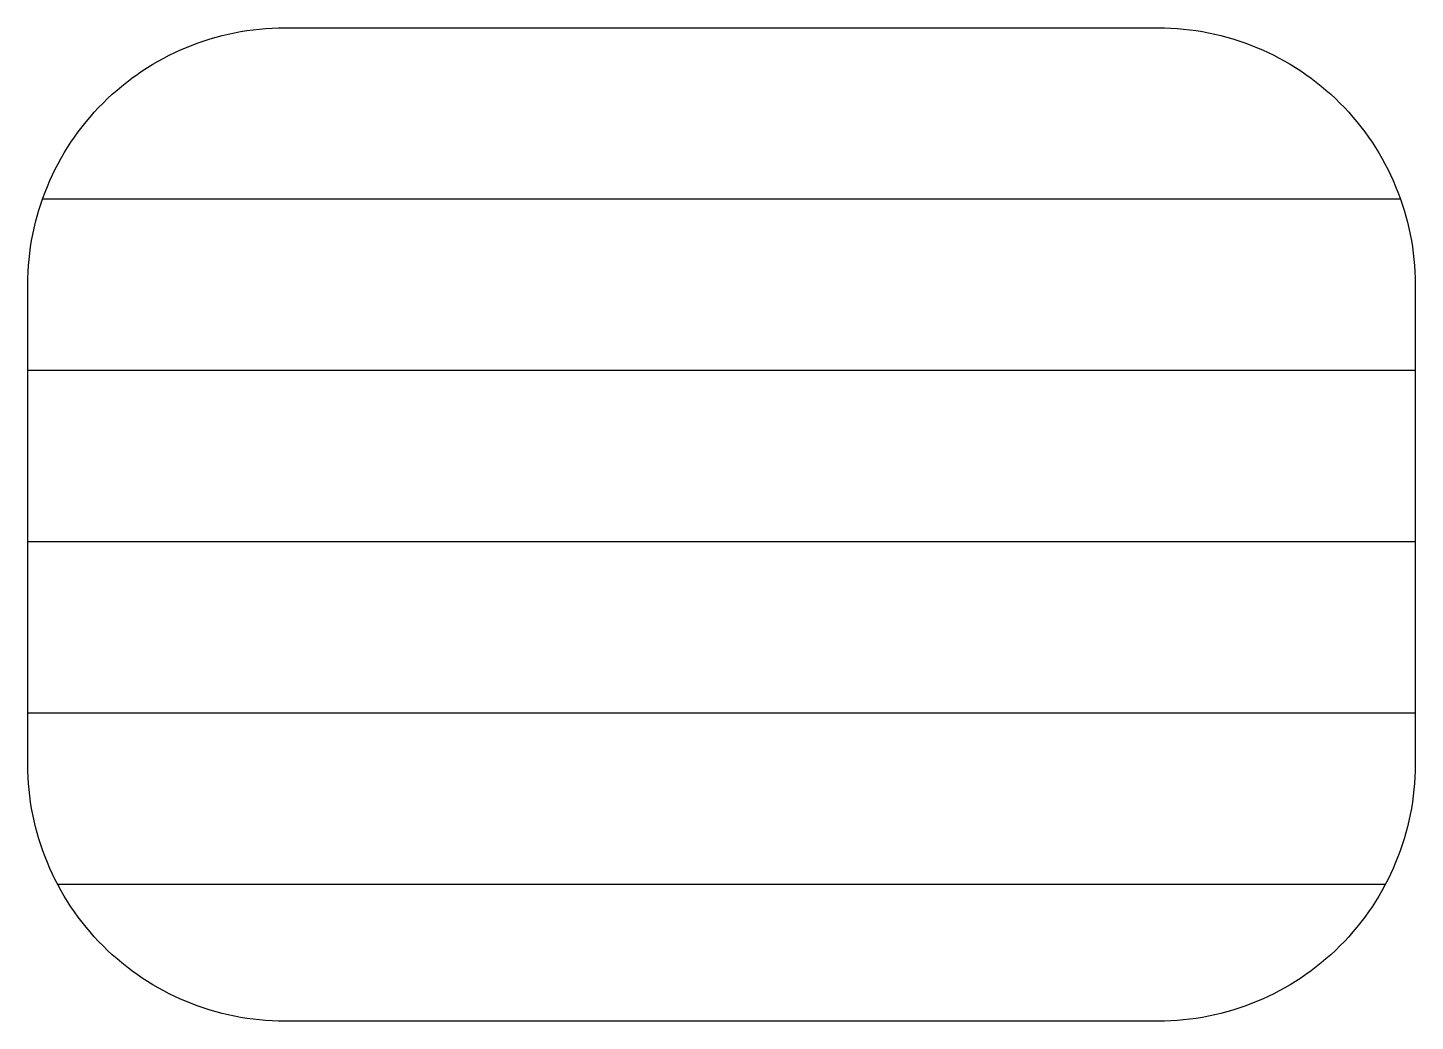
# Model space of a CAD drawing. Header units: millimetres. Extents: x -8.1 to 0, y -5.8 to 0.
import ezdxf

# ---------------------------------------------------------------- set-up
doc = ezdxf.new("R2010")
doc.units = ezdxf.units.MM

msp = doc.modelspace()

# ---------------------------------------------------------------- hatches: boundary and pattern name
h = msp.add_hatch()
h.set_pattern_fill('_U', color=256, style=0, pattern_type=0)
h.set_pattern_definition([(0, (0, 0), (0, 1), [])])
edge = h.paths.add_edge_path()
edge.add_line((-8.1, -1.5), (-8.1, -4.3))
edge.add_arc((-6.6, -4.3), 1.5, 180, 270)
edge.add_line((-6.6, -5.8), (-1.5, -5.8))
edge.add_arc((-1.5, -4.3), 1.5, 270, 360)
edge.add_line((0, -4.3), (0, -1.5))
edge.add_arc((-1.5, -1.5), 1.5, 0, 90)
edge.add_line((-1.5, 0), (-6.6, 0))
edge.add_arc((-6.6, -1.5), 1.5, 90, 180)

# ---------------------------------------------------------------- linework, layer by layer
msp.add_lwpolyline([(-1.5, -5.8), (-6.6, -5.8, -0.414214), (-8.1, -4.3), (-8.1, -1.5, -0.414214), (-6.6, 0), (-1.5, 0, -0.414214), (0, -1.5), (0, -4.3, -0.414214), (-1.5, -5.8)], format="xyb", close=True)

doc.saveas('drawing.dxf')
